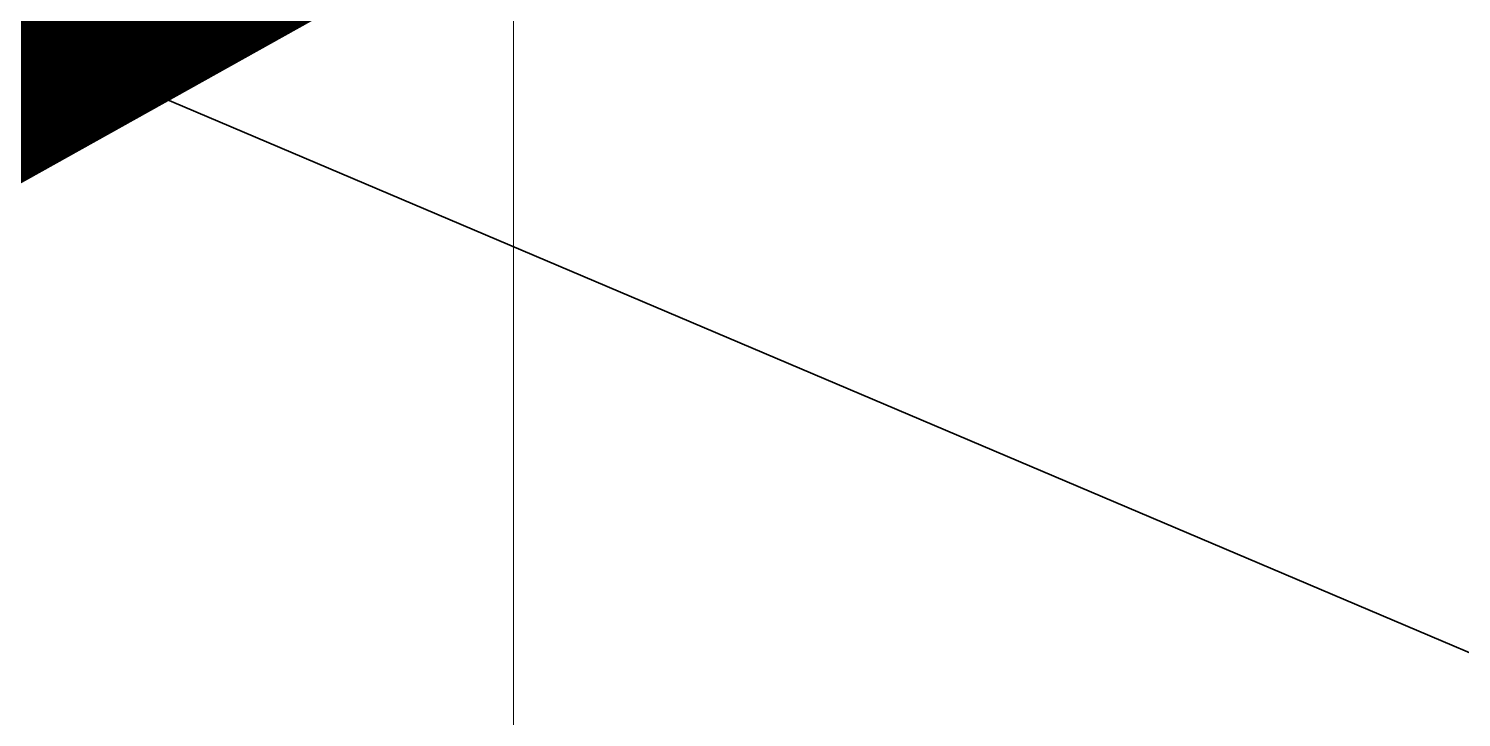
# Model space of a CAD drawing. Header units: millimetres. Extents: x 476643 to 477419, y 1110674 to 1111494.
# Drawn here: x 477080.85 to 477118.69, y 1111092.72 to 1111110.92 of the extents above; entities that cross this region are included whole.
import ezdxf

# ---------------------------------------------------------------- set-up
doc = ezdxf.new("R2010")
doc.units = ezdxf.units.MM
doc.header["$LTSCALE"] = 0.001
doc.header["$MEASUREMENT"] = 0
doc.linetypes.add('DASHDOTX2', pattern=[2, 1, -0.5, 0, -0.5])
for name, color, linetype, lineweight in [('D-CONGTRINH', 7, 'Continuous', 15), ('LUOI', 8, 'Continuous', 5), ('Ranh theo QH', 5, 'Continuous', 40)]:
    doc.layers.add(name, color=color, linetype=linetype, lineweight=lineweight)
doc.layers.add('H-Congtrinh', color=40, linetype='Continuous')

msp = doc.modelspace()

# ---------------------------------------------------------------- hatches: boundary and pattern name
at = {"layer": 'H-Congtrinh', "lineweight": 35}
h = msp.add_hatch(dxfattribs=at)
h.set_pattern_fill('AR-HBONE', color=256, scale=0.5, style=0)
edge = h.paths.add_edge_path()
edge.add_line((477016.998, 1111074.146), (477012.923, 1111071.882))
edge.add_line((477012.923, 1111071.882), (477006.465, 1111083.507))
edge.add_line((477006.465, 1111083.507), (477006.702, 1111088.562))
edge.add_line((477006.702, 1111088.562), (477014.317, 1111096.81))
edge.add_line((477014.317, 1111096.81), (477137.383, 1111165.642))
edge.add_line((477137.383, 1111165.642), (477145.501, 1111166.68))
edge.add_line((477145.501, 1111166.68), (477153.917, 1111150.615))
edge.add_line((477153.917, 1111150.615), (477141.662, 1111143.771))
edge.add_line((477141.662, 1111143.771), (477139.068, 1111149.324))
edge.add_line((477139.068, 1111149.324), (477137.195, 1111152.73))
edge.add_line((477137.195, 1111152.73), (477130.42, 1111154.674))
edge.add_line((477130.42, 1111154.674), (477013.85, 1111089.569))
edge.add_line((477013.85, 1111089.569), (477011.992, 1111082.805))
edge.add_line((477011.992, 1111082.805), (477017.007, 1111074.151))

# ---------------------------------------------------------------- linework, layer by layer
at = {"layer": 'D-CONGTRINH', "lineweight": 35}
msp.add_lwpolyline([(477050.23, 1111091.451), (477042.381, 1111105.504), (477091.71, 1111133.054), (477099.555, 1111118.994)], close=True, dxfattribs=at)
msp.add_lwpolyline([(477077.257, 1111112.126), (477121.364, 1111093.386), (477175.784, 1111093.386)], dxfattribs=at)
at = {"layer": 'LUOI'}
msp.add_line((477093.658, 1111494), (477093.658, 1110674), dxfattribs=at)
at = {"layer": 'Ranh theo QH', "color": 1, "linetype": 'DASHDOTX2', "lineweight": -2, "ltscale": 50, "const_width": 5, "flags": 128}
msp.add_lwpolyline([(477140.663, 1111175.284), (477033.325, 1111336.206), (476971.747, 1111303.743, 0.119976), (476960.382, 1111293.682), (476914.976, 1111228.264, -0.07519), (476902.91, 1111215.42), (476777.026, 1111115.837), (476929.132, 1110855.337), (477079.17, 1110942.944), (477006.529, 1111068.299), (477153.917, 1111150.615), (477151.558, 1111155.666), (477141.273, 1111174.37), (477140.663, 1111175.284)], format="xyb", dxfattribs=at)

doc.saveas('drawing.dxf')
